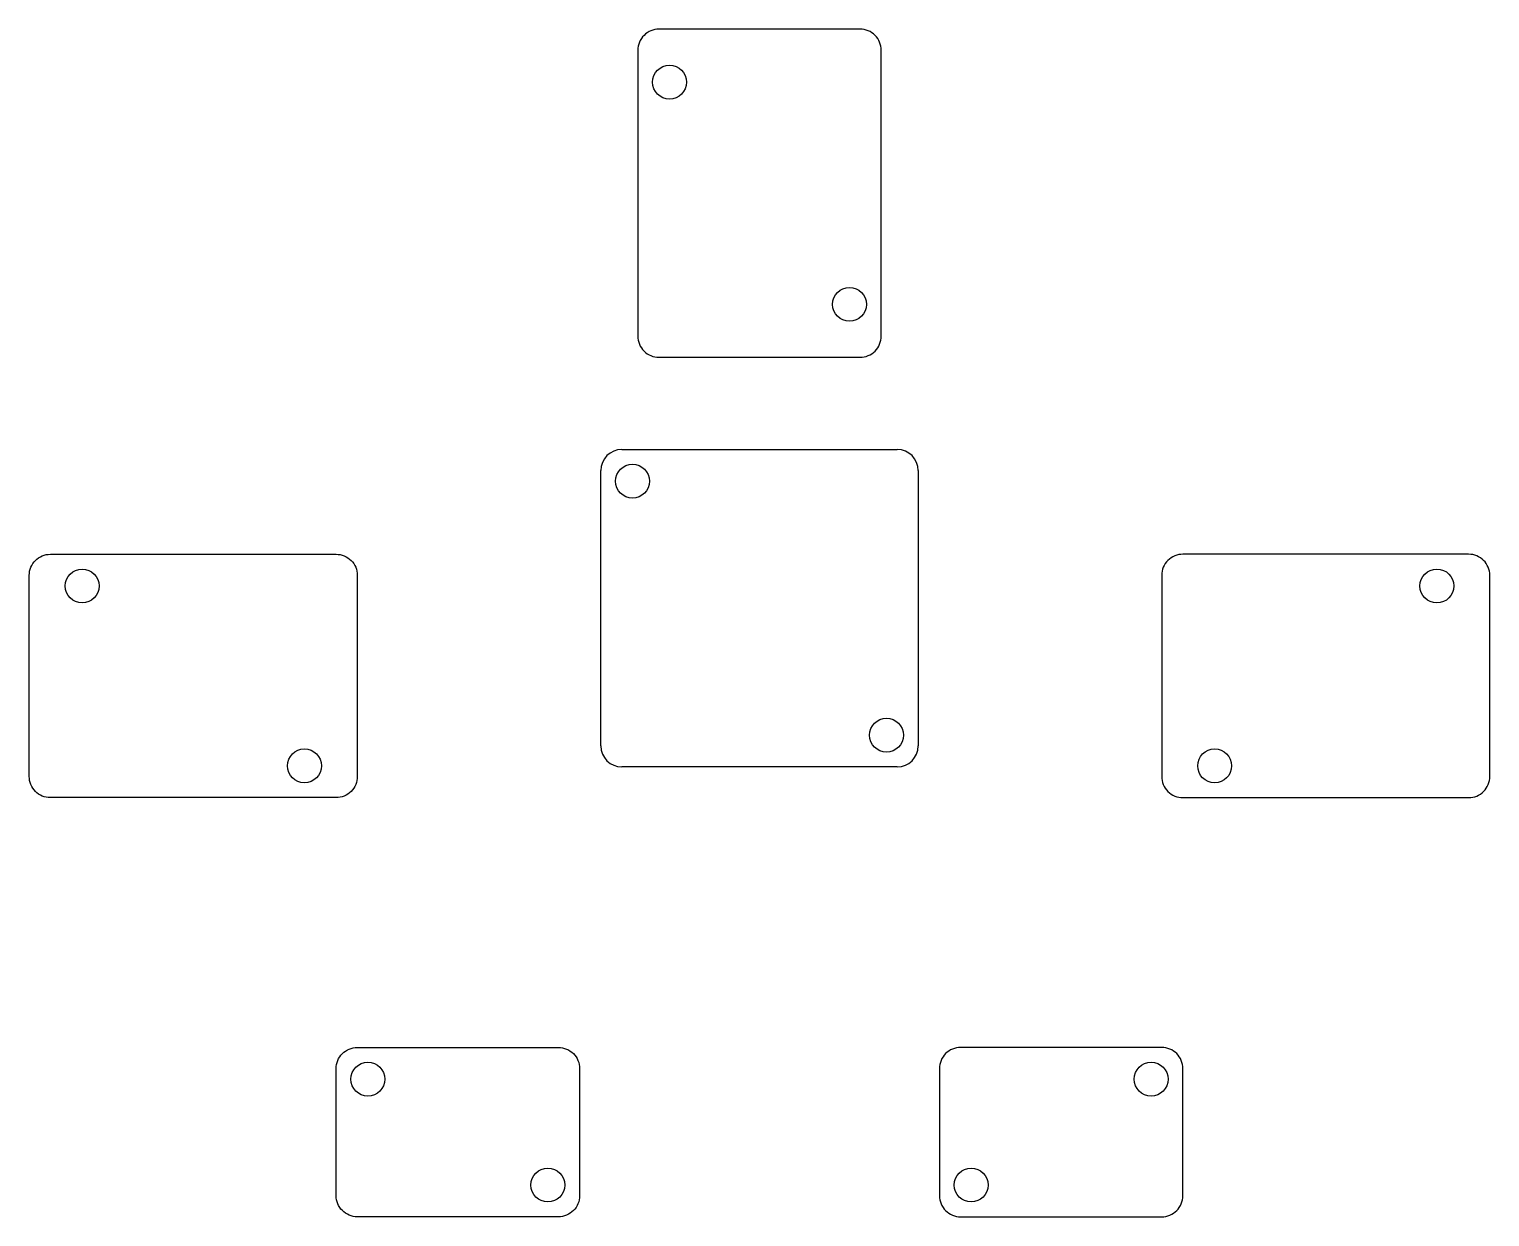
# Model space of a CAD drawing. Header units: millimetres. Extents: x -158 to -20, y -67 to 45.
import ezdxf

# ---------------------------------------------------------------- set-up
doc = ezdxf.new("R2010")
doc.units = ezdxf.units.MM

msp = doc.modelspace()

# ---------------------------------------------------------------- linework, layer by layer
for p, q in [((-101.55, 5.73), (-75.55, 5.73)), ((-103.55, -22.27), (-103.55, 3.73)), ((-73.55, 3.73), (-73.55, -22.27)), ((-88.55, -24.27), (-101.55, -24.27)), ((-75.55, -24.27), (-88.55, -24.27))]:
    msp.add_line(p, q)
for points in [[(-77.05, 16.44), (-77.05, 43.44, 0.414214), (-79.05, 45.44), (-98.05, 45.44, 0.414214), (-100.05, 43.44), (-100.05, 16.44, 0.414214), (-98.05, 14.44), (-79.05, 14.44, 0.414214)], [(-155.55, -4.17), (-128.55, -4.17, -0.414214), (-126.55, -6.17), (-126.55, -25.17, -0.414214), (-128.55, -27.17), (-155.55, -27.17, -0.414214), (-157.55, -25.17), (-157.55, -6.17, -0.414214)], [(-21.55, -4.17), (-48.55, -4.17, 0.414214), (-50.55, -6.17), (-50.55, -25.17, 0.414214), (-48.55, -27.17), (-21.55, -27.17, 0.414214), (-19.55, -25.17), (-19.55, -6.17, 0.414214)], [(-126.55, -50.77), (-107.55, -50.77, -0.414214), (-105.55, -52.77), (-105.55, -64.77, -0.414214), (-107.55, -66.77), (-126.55, -66.77, -0.414214), (-128.55, -64.77), (-128.55, -52.77, -0.414214)], [(-50.55, -50.77), (-69.55, -50.77, 0.414214), (-71.55, -52.77), (-71.55, -64.77, 0.414214), (-69.55, -66.77), (-50.55, -66.77, 0.414214), (-48.55, -64.77), (-48.55, -52.77, 0.414214)]]:
    msp.add_lwpolyline(points, format="xyb", close=True)
for centre in [(-97.05, 40.44), (-80.05, 19.44), (-100.55, 2.73), (-152.55, -7.17), (-24.55, -7.17), (-76.55, -21.27), (-131.55, -24.17), (-45.55, -24.17), (-125.55, -53.77), (-51.55, -53.77), (-108.55, -63.77), (-68.55, -63.77)]:
    msp.add_circle(centre, 1.6)
for centre, start, end in [((-101.55, 3.73), 90, 180), ((-75.55, 3.73), 0, 90), ((-101.55, -22.27), 180, 270), ((-75.55, -22.27), 270, 0)]:
    msp.add_arc(centre, 2, start, end)

doc.saveas('drawing.dxf')
